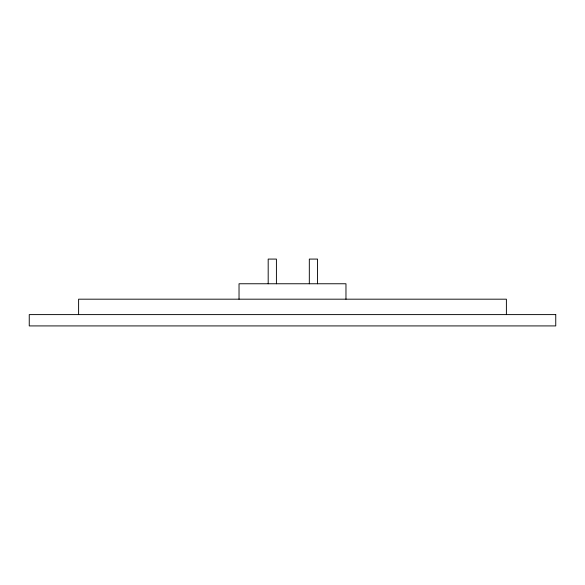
<?xml version="1.0" encoding="UTF-8"?>
<svg xmlns="http://www.w3.org/2000/svg" width="585" height="585" viewBox="0 0 585 585"><rect width="100%" height="100%" fill="white"/><g stroke="black" fill="none" stroke-linecap="round" stroke-linejoin="round"><path stroke-width="0.88" d="M506.391 314.606L506.391 299.184L78.609 299.184L78.609 314.606M345.969 299.184L345.969 283.762L239.031 283.762L239.031 299.184M317.545 283.762L317.545 259.082L309.319 259.082L309.319 283.762M276.412 283.762L276.412 259.082L268.186 259.082L268.186 283.762M555.75 314.606L29.25 314.606L29.25 325.918L555.75 325.918L555.75 314.606"/></g></svg>
